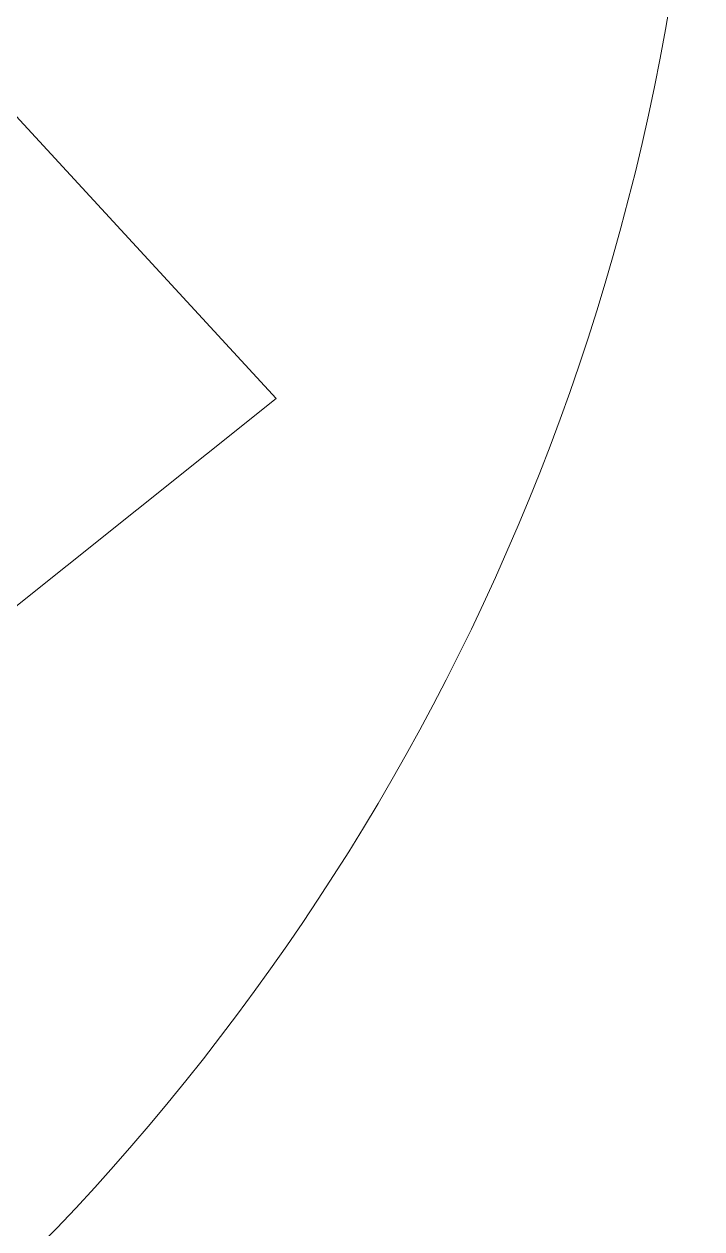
# Model space of a CAD drawing. Header units: metres. Extents: x 7511783 to 7512372, y 4692307 to 4692611.
# Drawn here: x 7511975.89 to 7511997.74, y 4692330.2 to 4692369.04 of the extents above; entities that cross this region are included whole.
import ezdxf

# ---------------------------------------------------------------- set-up
doc = ezdxf.new("R2010")
doc.units = ezdxf.units.M
for name, color, linetype, lineweight in [('garazhat-netw-amiri - b1', 20, 'Continuous', 0), ('Parc-Kojshi', 251, 'Continuous', 0), ('Parcelat baze', 7, 'Continuous', 0)]:
    doc.layers.add(name, color=color, linetype=linetype, lineweight=lineweight)

msp = doc.modelspace()

# ---------------------------------------------------------------- linework, layer by layer
at = {"layer": 'garazhat-netw-amiri - b1'}
msp.add_circle((7511922.381, 4692382.212), 75.361, dxfattribs=at)
at = {"layer": 'Parc-Kojshi', "flags": 128}
msp.add_lwpolyline([(7511984.021, 4692356.967), (7511968.34, 4692344.458), (7511962.497, 4692339.88), (7511950.248, 4692331.332), (7511937.962, 4692322.418), (7511925.491, 4692332.643), (7511912.211, 4692343.575), (7511910.408, 4692348.042), (7511920.285, 4692340.217), (7511933.22, 4692351.09), (7511932.73, 4692351.68), (7511923.27, 4692360.23), (7511922.3, 4692361.1), (7511935.68, 4692370.75), (7511934.09, 4692373.38), (7511939.92, 4692377.23), (7511952.79, 4692386.36), (7511954.994, 4692383.377), (7511958.422, 4692378.737), (7511969.121, 4692372.097), (7511973.491, 4692368.387), (7511984.021, 4692356.967)], dxfattribs=at)
at = {"layer": 'Parcelat baze', "flags": 128}
for points in [[(7511908.118, 4692402.948), (7511915.233, 4692406.594), (7511920.633, 4692409.869), (7511923.58, 4692411.059), (7511923.278, 4692411.647), (7511933.435, 4692416.688), (7511936.798, 4692418.187), (7511942.993, 4692405.116), (7511951.692, 4692387.847), (7511952.79, 4692386.36), (7511954.994, 4692383.377), (7511958.422, 4692378.737), (7511969.121, 4692372.097), (7511973.491, 4692368.387), (7511984.021, 4692356.967)], [(7511984.021, 4692356.967), (7511968.34, 4692344.458), (7511962.497, 4692339.88), (7511950.248, 4692331.332), (7511937.962, 4692322.418), (7511925.491, 4692332.643), (7511912.211, 4692343.575), (7511910.408, 4692348.042), (7511907.287, 4692351.18)]]:
    msp.add_lwpolyline(points, dxfattribs=at)

doc.saveas('drawing.dxf')
